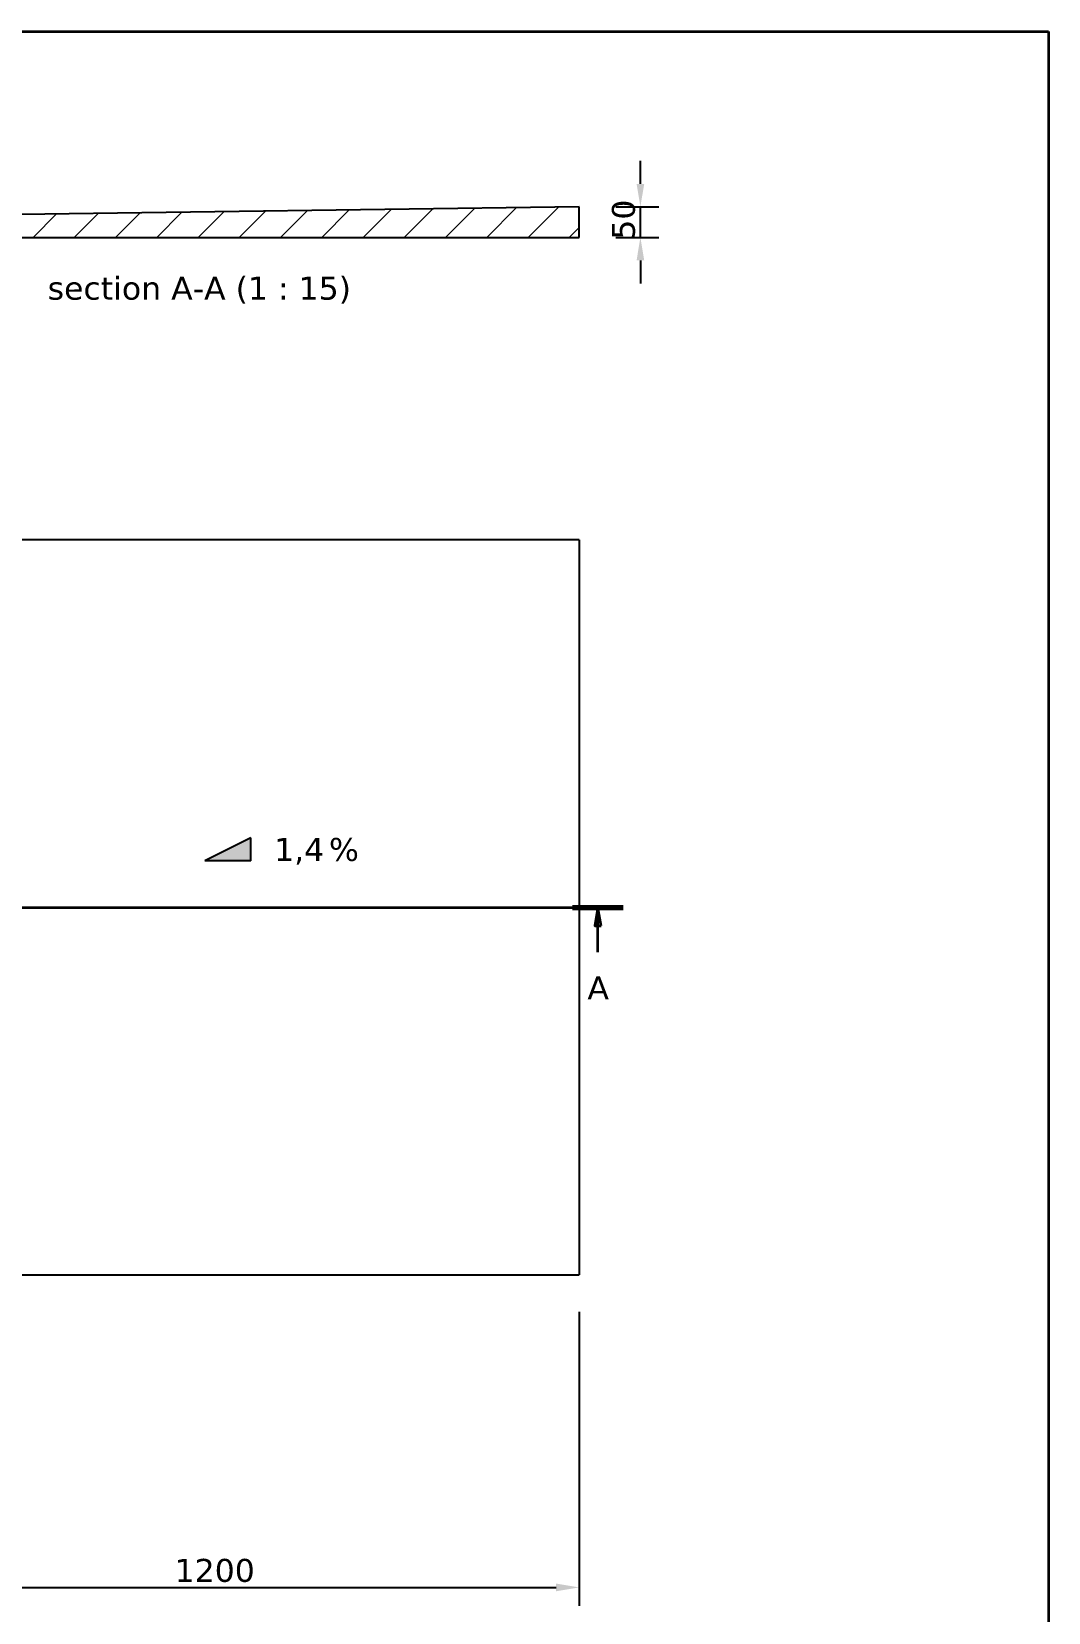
# Model space of a CAD drawing. Header units: millimetres. Extents: x 101 to 3000, y 150 to 4305.
# Drawn here: x 1340 to 3000, y 1724 to 4305 of the extents above; entities that cross this region are included whole.
import ezdxf

# ---------------------------------------------------------------- set-up
doc = ezdxf.new("R2010")
doc.units = ezdxf.units.MM
doc.header["$LTSCALE"] = 15
for name, color, linetype, lineweight in [('_Sichtbarkanten', 7, 'Continuous', 25), ('Bemaßung (ISO)', 7, 'Continuous', 25), ('Rahmen (ISO)', 7, 'Continuous', 35), ('Schnittlinie (ISO)', 7, 'Continuous', 35), ('Schraffur (ISO)', 7, 'Continuous', 13), ('Skizziergeometrie (ISO)', 7, 'Continuous', 25), ('Symbol (ISO)', 7, 'Continuous', 25)]:
    doc.layers.add(name, color=color, linetype=linetype, lineweight=lineweight)
doc.styles.add('Bezeichnungstext (DIN)', font='verdana.ttf')
doc.styles.add('Notiztext (DIN)', font='verdana.ttf')
doc.dimstyles.new('Standard (DIN)', dxfattribs={"dimscale": 15, "dimtxt": 2.5, "dimasz": 2.5, "dimexe": 2, "dimexo": 4, "dimgap": 0.5, "dimtad": 1, "dimdec": 1, "dimrnd": 1e-08, "dimtxsty": 'Notiztext (DIN)', "dimcen": 0.09, "dimclrd": 256, "dimclre": 256, "dimclrt": 256, "dimadec": 0, "dimazin": 2, "dimtfac": 1, "dimtmove": 0, "dimatfit": 3, "dimfxl": 0, "dimtolj": 1, "dimtzin": 0, "dimlwd": -1, "dimlwe": -1, "dimarcsym": 0})

# ---------------------------------------------------------------- blocks, each defined once
blk = doc.blocks.new('Ränder Wedi_hoch')
at = {"layer": 'Rahmen (ISO)'}
for p, q in [((16, 287), (200, 287)), ((200, 287), (200, 10))]:
    blk.add_line(p, q, dxfattribs=at)
blk = doc.blocks.new('2DTransSchnitt0')
at = {"layer": 'Schnittlinie (ISO)', "linetype": 'Continuous'}
for p, q in [((64.97, 191.68), (153.73, 191.68)), ((67.73, 191.68), (67.38, 189.68)), ((67.73, 189.68), (67.73, 191.68)), ((68.08, 189.68), (67.73, 191.68)), ((150.97, 191.68), (150.62, 189.68)), ((150.97, 189.68), (150.97, 191.68)), ((151.32, 189.68), (150.97, 191.68)), ((67.38, 189.68), (68.08, 189.68)), ((67.73, 186.82), (67.73, 189.68)), ((150.62, 189.68), (151.32, 189.68)), ((150.97, 186.82), (150.97, 189.68))]:
    blk.add_line(p, q, dxfattribs=at)
at = {"layer": 'Schnittlinie (ISO)', "linetype": 'Continuous', "lineweight": 70}
for p, q in [((64.97, 191.68), (70.49, 191.68)), ((148.2, 191.68), (153.73, 191.68))]:
    blk.add_line(p, q, dxfattribs=at)
at = {"layer": 'Schnittlinie (ISO)', "linetype": 'Continuous', "flags": 128}
for points in [[(68.08, 189.68), (67.73, 191.68), (67.38, 189.68), (68.08, 189.68)], [(151.32, 189.68), (150.97, 191.68), (150.62, 189.68), (151.32, 189.68)]]:
    blk.add_lwpolyline(points, dxfattribs=at)
at = {"layer": 'Schnittlinie (ISO)'}
for points in [[(68.08, 189.68), (67.73, 191.68), (67.38, 189.68), (68.08, 189.68)], [(151.32, 189.68), (150.97, 191.68), (150.62, 189.68), (151.32, 189.68)]]:
    blk.add_solid(points, dxfattribs=at)
at = {"layer": 'Schnittlinie (ISO)', "char_height": 2.5, "attachment_point": 7, "style": 'Bezeichnungstext (DIN)'}
for insert in [(66.6, 181.68), (149.83, 181.68)]:
    blk.add_mtext('A', dxfattribs=dict(at, insert=insert))
blk = doc.blocks.new('*D72')
at = {"layer": 'Bemaßung (ISO)', "transparency": 16777216}
for p, q in [((2333.9, 4056.5), (2333.9, 4094)), ((2293.9, 4019), (2363.9, 4019)), ((2333.9, 3969), (2333.9, 4019)), ((2293.9, 3969), (2363.9, 3969)), ((2333.9, 3931.5), (2333.9, 3894))]:
    blk.add_line(p, q, dxfattribs=at)
for points in [[(2327.7, 4056.5), (2340.2, 4056.5), (2333.9, 4019)], [(2327.7, 3931.5), (2340.2, 3931.5), (2333.9, 3969)]]:
    blk.add_solid(points, dxfattribs=at)
at = {"layer": 'Defpoints', "color": 0, "transparency": 16777216}
for p in [(2233.9, 4019), (2333.9, 4019), (2233.9, 3969)]:
    blk.add_point(p, dxfattribs=at)
at = {"layer": 'Bemaßung (ISO)', "transparency": 16777216, "insert": (2287.4, 3965.3), "char_height": 37.5, "attachment_point": 1, "rotation": 90, "style": 'Notiztext (DIN)'}
blk.add_mtext('\\A1;50', dxfattribs=at)
blk = doc.blocks.new('GF-re')
at = {"layer": 'Schraffur (ISO)'}
blk.add_hatch(color=256, dxfattribs=at).paths.add_polyline_path([(-2.5, -1.25), (2.5, 1.25), (2.5, -1.25)])
at = {"layer": 'Skizziergeometrie (ISO)'}
for p, q in [((2.5, 1.25), (-2.5, -1.25)), ((2.5, -1.25), (2.5, 1.25)), ((2.5, -1.25), (-2.5, -1.25))]:
    blk.add_line(p, q, dxfattribs=at)
at = {"layer": 'Symbol (ISO)', "insert": (11, 1.25), "char_height": 2.5, "attachment_point": 1, "style": 'Notiztext (DIN)'}
blk.add_mtext('%', dxfattribs=at)
at = {"layer": 'Symbol (ISO)', "style": 'Notiztext (DIN)'}
blk.add_attdef('<GF-r>_001', (5.22, -1.3), '', height=2.5, dxfattribs=at)
blk = doc.blocks.new('*D74')
at = {"layer": 'Bemaßung (ISO)', "transparency": 16777216}
for p, q in [((1033.9, 2215.1), (1033.9, 1735.1)), ((2233.9, 2215.1), (2233.9, 1735.1)), ((1071.4, 1765.1), (2196.4, 1765.1))]:
    blk.add_line(p, q, dxfattribs=at)
for points in [[(1071.4, 1771.4), (1071.4, 1758.9), (1033.9, 1765.1)], [(2196.4, 1771.4), (2196.4, 1758.9), (2233.9, 1765.1)]]:
    blk.add_solid(points, dxfattribs=at)
at = {"layer": 'Defpoints', "color": 0, "transparency": 16777216}
for p in [(1033.9, 2275.1), (2233.9, 2275.1), (2233.9, 1765.1)]:
    blk.add_point(p, dxfattribs=at)
at = {"layer": 'Bemaßung (ISO)', "transparency": 16777216, "insert": (1573.5, 1811.7), "char_height": 37.5, "attachment_point": 1, "style": 'Notiztext (DIN)'}
blk.add_mtext('\\A1;1200', dxfattribs=at)

msp = doc.modelspace()

# ---------------------------------------------------------------- hatches: boundary and pattern name
at = {"layer": 'Schraffur (ISO)'}
h = msp.add_hatch(dxfattribs=at)
h.set_pattern_fill('ANSI31', color=256, scale=381, style=0)
h.set_pattern_definition([(45, (0, 0), (-33.67596, 33.67596), [])])
h.paths.add_polyline_path([(1144.23, 3993.84), (1144.23, 3983.84), (1154.23, 3983.84), (1154.23, 3980.04), (1181.93, 3980.04), (1181.93, 3969.04), (2233.93, 3969.04), (2233.93, 4019.04), (1143.93, 4004.04), (1124.23, 4004.04), (1124.23, 3995.44), (1124.23, 3993.84), (1124.27, 3993.84)])
h.paths.add_polyline_path([(1033.93, 4004.04), (1033.93, 3983.84), (1043.93, 3983.84), (1043.93, 3993.84), (1063.88, 3993.84), (1063.93, 3993.84), (1063.93, 3995.44), (1063.93, 4004.04)])

# ---------------------------------------------------------------- linework, layer by layer
at = {"layer": '_Sichtbarkanten'}
for p, q in [((2233.93, 4019.04), (1143.93, 4004.04)), ((2233.93, 3969.04), (2233.93, 4019.04)), ((1181.93, 3969.04), (2233.93, 3969.04)), ((2233.93, 3475.15), (1143.93, 3475.15)), ((2233.93, 3475.15), (2233.93, 2275.15)), ((1143.93, 2275.15), (2233.93, 2275.15))]:
    msp.add_line(p, q, dxfattribs=at)

# ---------------------------------------------------------------- block references
at = {"xscale": 15, "yscale": 15, "zscale": 15}
msp.add_blockref('Ränder Wedi_hoch', (0, 0), dxfattribs=at)
ref = msp.add_blockref('GF-re', (1660.52, 2969.9), dxfattribs=dict(xscale=15, yscale=15, zscale=15))
ref.add_attrib('<GF-r>_001', '1,4', (1736.02, 2951.03), dxfattribs={"layer": 'Symbol (ISO)', "height": 37.5, "style": 'Notiztext (DIN)'})
at = {"layer": 'Schnittlinie (ISO)', "xscale": 15, "yscale": 15, "zscale": 15}
msp.add_blockref('2DTransSchnitt0', (0, 0), dxfattribs=at)

# ---------------------------------------------------------------- texts
at = {"layer": 'Symbol (ISO)', "insert": (1366.25, 3860.65), "char_height": 37.5, "attachment_point": 7, "style": 'Bezeichnungstext (DIN)'}
msp.add_mtext('section A-A (1 : 15)', dxfattribs=at)

# ---------------------------------------------------------------- dimensions: what is measured, and where the dimension line sits
at = {"layer": 'Bemaßung (ISO)'}
for base, p1, p2, angle, override, picture, middle in [((2333.93, 4019.04), (2233.93, 3969.04), (2233.93, 4019.04), 90, {"dimdec": 1, "dimtp": 0, "dimtm": 0, "dimtdec": 2, "dimtofl": 1, "dimatfit": 1}, '*D72', (2333.93, 3994.04)), ((2233.93, 1765.15), (1033.93, 2275.15), (2233.93, 2275.15), 180, {"dimdec": 1, "dimtp": 0, "dimtm": 0, "dimtdec": 2, "dimtofl": 0, "dimatfit": 1}, '*D74', (1633.93, 1765.15))]:
    dim = msp.add_linear_dim(base=base, p1=p1, p2=p2, angle=angle, dimstyle='Standard (DIN)', override=override, dxfattribs=at)
    dim.commit()
    dim.dimension.update_dxf_attribs({"geometry": picture, "text_midpoint": middle, "dimtype": 160})

doc.saveas('drawing.dxf')
